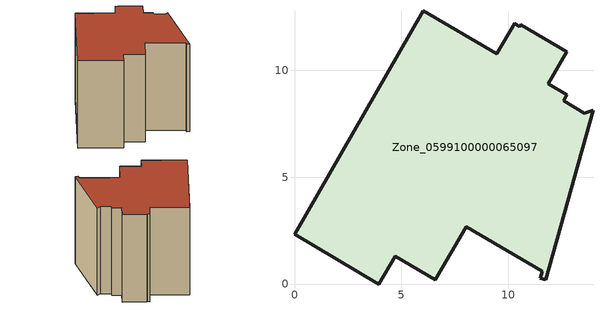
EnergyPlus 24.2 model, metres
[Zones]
Zone_0599100000065097
 floor ground (C_G): 10.59,12.13 12.74,10.86 11.86,9.37 12.74,8.86 12.6,8.57 13.55,7.98 13.96,8.14 11.76,0.2 11.49,0.28 11.58,0.6 8.04,2.68 6.58,0.19 4.72,1.3 3.95,0 0,2.32 6.01,12.77 9.46,10.77 10.29,12.19 10.52,12.04 z0
 wall outside (C_F): 3.95,0 4.72,1.3 6.58,0.19 8.04,2.68 11.58,0.6 11.49,0.28 11.76,0.2 13.96,8.14 13.55,7.98 12.6,8.57 12.74,8.86 11.86,9.37 12.74,10.86 10.59,12.13 10.52,12.04 10.29,12.19 9.46,10.77 6.01,12.77 0,2.32 3.95,0 z0:9.48
 roof outside (C_R): 12.74,10.86 10.59,12.13 10.52,12.04 10.29,12.19 9.46,10.77 6.01,12.77 0,2.32 3.95,0 4.72,1.3 6.58,0.19 8.04,2.68 11.58,0.6 11.49,0.28 11.76,0.2 13.96,8.14 13.55,7.98 12.6,8.57 12.74,8.86 11.86,9.37 z9.48
[BUILDING]
Pand.0599100000065097: North Axis=0; Terrain=City; Loads Convergence Tolerance Value=0.04; Temperature Convergence Tolerance Value=0.4; Solar Distribution=FullExterior; Maximum Number of Warmup Days=25; Minimum Number of Warmup Days=1
[Site:Location]
Rotterdam.The.Hague.AP_ZH_NLD Design_Conditions: Latitude=51.96; Longitude=4.45; Time Zone=1; Elevation=-4.5
[SITE:GROUNDTEMPERATURE:BUILDINGSURFACE]
18, 18, 18, 18, 18, 18, 18, 18, 18, 18, 18, 18
[MATERIAL] Thermal Absorptance=0.9; Solar Absorptance=0.7; Visible Absorptance=0.7
Name | Roughness | Thickness | Conductivity | Density | Specific Heat
G.TC.1946 | MediumSmooth | 0.15 | 1 | 540 | 1210
F.TC.1946 | Rough | 0.3 | 0.857143 | 1920 | 840
R.TC.1946 | MediumRough | 0.2 | 0.909091 | 1500 | 1000
[CONSTRUCTION]
C_G: G.TC.1946
C_F: F.TC.1946
C_R: R.TC.1946
[ZONE]
Zone_0599100000065097: Type=1; Multiplier=1; Ceiling Height=Autocalculate; Volume=Autocalculate; Floor Area=autocalculate; Part of Total Floor Area=Yes
[ZONEINFILTRATION:DESIGNFLOWRATE]
Infil_Zone_0599100000065097: Zone or ZoneList or Space or SpaceList=Zone_0599100000065097; Schedule=AlwaysOn; Design Flow Rate Calculation Method=Flow/Area; Flow Rate per Floor Area=0.003; Constant Term Coefficient=1; Temperature Term Coefficient=0; Velocity Term Coefficient=0; Velocity Squared Term Coefficient=0
[HVACTEMPLATE:ZONE:IDEALLOADSAIRSYSTEM]
Zone_0599100000065097: Maximum Heating Supply Air Temperature=50; Minimum Cooling Supply Air Temperature=13; Maximum Heating Supply Air Humidity Ratio=0.0156; Minimum Cooling Supply Air Humidity Ratio=0.0077; Heating Limit=NoLimit; Cooling Limit=NoLimit; Dehumidification Control Type=ConstantSensibleHeatRatio; Cooling Sensible Heat Ratio=0.7; Dehumidification Setpoint=60; Humidification Control Type=None; Humidification Setpoint=30; Outdoor Air Method=None; Outdoor Air Flow Rate per Person=0.00944; Outdoor Air Flow Rate per Zone Floor Area=0; Outdoor Air Flow Rate per Zone=0; Demand Controlled Ventilation Type=None; Outdoor Air Economizer Type=NoEconomizer; Heat Recovery Type=None; Sensible Heat Recovery Effectiveness=0.7; Latent Heat Recovery Effectiveness=0.65
[ZONECONTROL:THERMOSTAT]
ThermostatControl_Zone_0599100000065097: Zone or ZoneList=Zone_0599100000065097; Control Type Schedule=DualSetpointControlType; Control 1=Thermostat_Zone_0599100000065097; Temperature Difference Between Cutout And Setpoint=0
[THERMOSTATSETPOINT:DUALSETPOINT]
Thermostat_Zone_0599100000065097: Heating Setpoint Temperature Schedule=HeatingSetpoint_Zone_0599100000065097; Cooling Setpoint Temperature Schedule=CoolingSetpoint_Zone_0599100000065097
[SCHEDULE:COMPACT]
HeatingSetpoint_Zone_0599100000065097: Through: 12/31, For: AllDays, Until: 24:00, 21
CoolingSetpoint_Zone_0599100000065097: Through: 12/31, For: AllDays, Until: 24:00, 24
DualSetpointControlType: Through: 12/31, For: AllDays, Until: 24:00, 4
AlwaysOn: Through: 12/31, For: AllDays, Until: 24:00, 1
